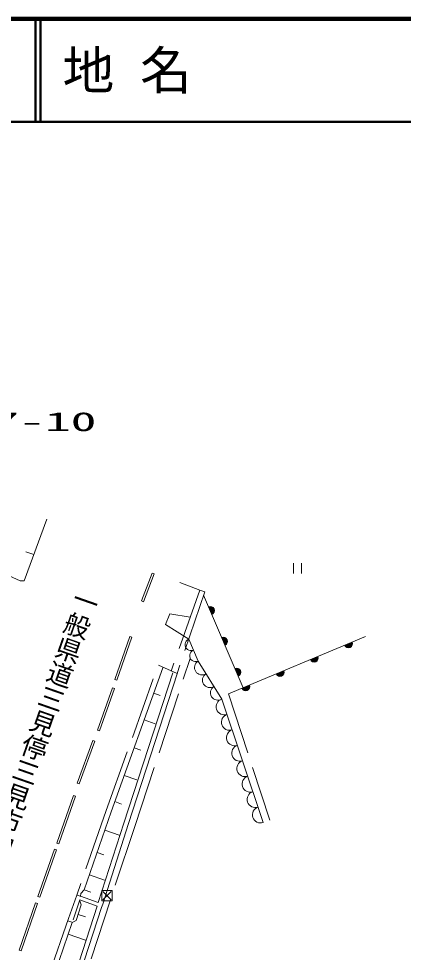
# Model space of a CAD drawing. Units: millimetres, scale not verified. Extents: x 40000 to 680000, y 20000 to 380000.
# Drawn here: x 366138 to 403333, y 289639 to 380000 of the extents above; entities that cross this region are included whole.
import ezdxf
from ezdxf.enums import TextEntityAlignment as Align

# ---------------------------------------------------------------- set-up
doc = ezdxf.new("R2010")
doc.units = ezdxf.units.MM
doc.header["$LTSCALE"] = 1000
doc.linetypes.add('DASHED', pattern=[7.5, 6, -1.5])
for name, color, linetype, lineweight in [('M-BGD', 7, 'Continuous', 13), ('M-BMK-ROW', 30, 'Continuous', 13), ('M-STR-STRC', 7, 'Continuous', 13), ('M-TTL', 2, 'Continuous', 140), ('M-TTL-LINE', 7, 'Continuous', 50)]:
    doc.layers.add(name, color=color, linetype=linetype, lineweight=lineweight)
doc.layers.add('M-BMK-HTXT', color=7, linetype='Continuous')
doc.layers.add('M-TTL-TXT', color=7, linetype='Continuous')
doc.styles.add('@ＭＳ ゴシック', font='')
doc.styles.add('ＭＳ ゴシック', font='')
doc.styles.get('@ＭＳ ゴシック').set_extended_font_data('@MS Gothic')
doc.styles.get('ＭＳ ゴシック').set_extended_font_data('MS Gothic')

msp = doc.modelspace()

# ---------------------------------------------------------------- linework, layer by layer
at = {"layer": 'M-BGD'}
for p, q in [((368849, 331563), (366662, 325595)), ((366831, 328415), (367593, 328136)), ((392724, 326305), (392724, 327305)), ((393474, 327305), (393474, 326305)), ((366273, 325599), (362959, 327089)), ((378012, 323643), (379049, 326338)), ((378199, 323571), (379236, 326266)), ((379236, 326266), (379049, 326338)), ((366662, 325595), (366273, 325599)), ((381721, 325418), (383663, 324701)), ((383663, 324701), (384129, 324521)), ((378199, 323571), (378012, 323643)), ((384021, 324217), (387843, 315250)), ((380747, 322401), (380342, 321370)), ((382732, 322088), (380747, 322401)), ((380342, 321370), (382585, 319946)), ((375436, 316053), (376902, 320209)), ((375625, 315986), (377091, 320143)), ((377091, 320143), (376902, 320209)), ((382585, 319946), (383482, 317813)), ((382585, 319946), (383482, 317813)), ((386428, 314658), (399683, 320211)), ((379654, 317429), (381461, 316609)), ((383482, 317813), (385780, 314155)), ((383482, 317813), (385780, 314155)), ((375088, 303235), (380076, 317163)), ((376297, 302155), (381031, 316686)), ((376725, 302018), (381481, 316696)), ((375625, 315986), (375436, 316053)), ((373752, 311129), (375221, 315224)), ((373940, 311061), (375410, 315157)), ((375410, 315157), (375221, 315224)), ((379814, 314490), (379198, 314710)), ((385780, 314155), (389777, 302195)), ((385780, 314155), (389777, 302195)), ((379343, 311751), (378275, 312134)), ((373940, 311061), (373752, 311129)), ((371809, 306021), (373314, 310130)), ((371996, 305952), (373502, 310061)), ((373502, 310061), (373314, 310130)), ((377937, 309215), (377310, 309439)), ((377551, 306335), (376352, 306764)), ((371996, 305952), (371809, 306021)), ((371435, 304814), (369831, 300199)), ((370020, 300133), (371624, 304749)), ((371624, 304749), (371435, 304814)), ((376084, 303992), (375441, 304222)), ((375088, 303235), (372478, 295675)), ((373839, 294447), (376297, 302155)), ((374268, 294310), (376725, 302018)), ((375862, 300966), (374470, 301446)), ((369831, 300199), (370020, 300133)), ((369607, 299622), (367986, 295030)), ((368175, 294963), (369795, 299555)), ((369795, 299555), (369607, 299622)), ((374386, 299075), (373730, 299301)), ((374439, 296636), (372983, 297139)), ((372478, 295675), (372152, 295322)), ((373128, 295473), (372484, 295695)), ((367986, 295030), (368175, 294963)), ((372144, 295056), (371757, 295190)), ((372187, 294246), (372036, 294623)), ((372065, 294705), (373722, 294117)), ((372152, 295322), (372110, 295060)), ((372110, 295060), (373839, 294447)), ((373722, 294117), (366139, 270689)), ((367761, 294432), (366183, 289834)), ((366372, 289769), (367950, 294367)), ((374150, 293978), (366567, 270550)), ((367950, 294367), (367761, 294432)), ((371713, 292730), (372187, 294246)), ((374150, 293978), (374268, 294310)), ((372596, 293073), (371889, 293294)), ((364849, 273943), (371322, 292515)), ((371274, 292566), (370890, 292701)), ((371322, 292515), (371713, 292730)), ((372593, 290806), (370929, 291386)), ((366183, 289834), (366372, 289769))]:
    msp.add_line(p, q, dxfattribs=at)
at = {"layer": 'M-BGD', "linetype": 'DASHED'}
for p, q in [((383663, 324701), (380869, 316863)), ((384134, 324533), (381461, 316609)), ((374612, 303380), (379601, 317372)), ((377363, 301827), (382710, 318065)), ((386428, 314658), (390439, 302417)), ((374612, 303380), (371754, 295182)), ((377363, 301827), (366997, 270414)), ((371754, 295182), (370968, 292924)), ((372056, 294708), (371393, 292776)), ((370968, 292924), (364358, 274118))]:
    msp.add_line(p, q, dxfattribs=at)
at = {"layer": 'M-BGD'}
for centre, radius, start, end in [((384661, 322716), 400, 293.08715, 113.08715), ((384661, 322716), 400, 293.08715, 113.08715), ((384661, 322716), 350, 293.08715, 113.08715), ((384661, 322716), 300, 293.08715, 113.08715), ((384661, 322716), 250, 293.08715, 113.08715), ((384661, 322716), 200, 293.08715, 113.08715), ((384661, 322716), 150, 293.08715, 113.08715), ((384661, 322716), 100, 293.08715, 113.08715), ((384661, 322716), 50, 293.08715, 113.08715), ((382809, 319413), 579, 112.82051, 292.82051), ((385934, 319730), 400, 293.08715, 113.08715), ((385934, 319730), 400, 293.08715, 113.08715), ((385934, 319730), 350, 293.08715, 113.08715), ((385934, 319730), 300, 293.08715, 113.08715), ((385934, 319730), 250, 293.08715, 113.08715), ((385934, 319730), 200, 293.08715, 113.08715), ((385934, 319730), 150, 293.08715, 113.08715), ((385934, 319730), 100, 293.08715, 113.08715), ((385934, 319730), 50, 293.08715, 113.08715), ((398027, 319517), 400, 202.73292, 22.73292), ((398027, 319517), 400, 202.73292, 22.73292), ((398027, 319517), 350, 202.73292, 22.73292), ((398027, 319517), 300, 202.73292, 22.73292), ((398027, 319517), 250, 202.73292, 22.73292), ((398027, 319517), 200, 202.73292, 22.73292), ((398027, 319517), 150, 202.73292, 22.73292), ((398027, 319517), 100, 202.73292, 22.73292), ((398027, 319517), 50, 202.73292, 22.73292), ((383258, 318346), 579, 112.82051, 292.82051), ((394713, 318129), 400, 202.73292, 22.73292), ((394713, 318129), 400, 202.73292, 22.73292), ((394713, 318129), 350, 202.73292, 22.73292), ((394713, 318129), 300, 202.73292, 22.73292), ((394713, 318129), 250, 202.73292, 22.73292), ((394713, 318129), 200, 202.73292, 22.73292), ((394713, 318129), 150, 202.73292, 22.73292), ((394713, 318129), 100, 202.73292, 22.73292), ((394713, 318129), 50, 202.73292, 22.73292), ((383865, 317203), 720, 122.12926, 302.12926), ((384631, 315984), 720, 122.12926, 302.12926), ((387207, 316744), 400, 293.08715, 113.08715), ((387207, 316744), 400, 293.08715, 113.08715), ((387207, 316744), 350, 293.08715, 113.08715), ((387207, 316744), 300, 293.08715, 113.08715), ((387207, 316744), 250, 293.08715, 113.08715), ((387207, 316744), 200, 293.08715, 113.08715), ((387207, 316744), 150, 293.08715, 113.08715), ((387207, 316744), 100, 293.08715, 113.08715), ((387207, 316744), 50, 293.08715, 113.08715), ((391399, 316740), 400, 202.73292, 22.73292), ((391399, 316740), 400, 202.73292, 22.73292), ((391399, 316740), 350, 202.73292, 22.73292), ((391399, 316740), 300, 202.73292, 22.73292), ((391399, 316740), 250, 202.73292, 22.73292), ((391399, 316740), 200, 202.73292, 22.73292), ((391399, 316740), 150, 202.73292, 22.73292), ((391399, 316740), 100, 202.73292, 22.73292), ((391399, 316740), 50, 202.73292, 22.73292), ((385397, 314765), 720, 122.12926, 302.12926), ((388085, 315352), 400, 202.73292, 22.73292), ((388085, 315352), 400, 202.73292, 22.73292), ((388085, 315352), 350, 202.73292, 22.73292), ((388085, 315352), 300, 202.73292, 22.73292), ((388085, 315352), 250, 202.73292, 22.73292), ((388085, 315352), 200, 202.73292, 22.73292), ((388085, 315352), 150, 202.73292, 22.73292), ((388085, 315352), 100, 202.73292, 22.73292), ((388085, 315352), 50, 202.73292, 22.73292), ((386029, 313408), 788, 108.48105, 288.48105), ((386529, 311913), 788, 108.48105, 288.48105), ((387029, 310418), 788, 108.48105, 288.48105), ((387528, 308923), 788, 108.48105, 288.48105), ((388028, 307428), 788, 108.48105, 288.48105), ((388528, 305933), 788, 108.48105, 288.48105), ((389028, 304437), 788, 108.48105, 288.48105), ((389527, 302942), 788, 108.48105, 288.48105)]:
    msp.add_arc(centre, radius, start, end, dxfattribs=at)
at = {"layer": 'M-BMK-ROW'}
for p, q in [((375183, 295610), (374183, 295610)), ((374183, 295610), (374183, 294610)), ((375083, 295510), (374283, 294710)), ((374283, 295510), (375083, 294710)), ((375183, 294610), (375183, 295610)), ((374183, 294610), (375183, 294610))]:
    msp.add_line(p, q, dxfattribs=at)
at = {"layer": 'M-TTL'}
msp.add_line((680000, 380000), (40000, 380000), dxfattribs=at)
at = {"layer": 'M-TTL-LINE'}
for p, q in [((367750, 380000), (367750, 370000)), ((368250, 380000), (368250, 370000)), ((40000, 370000), (680000, 370000))]:
    msp.add_line(p, q, dxfattribs=at)

# ---------------------------------------------------------------- texts
at = {"layer": 'M-BMK-HTXT', "style": '@ＭＳ ゴシック'}
msp.add_text('一般県道三見停三見市線', height=1833, rotation=250.727, dxfattribs=at).set_placement((363937, 298851), align=Align.MIDDLE_RIGHT)
at = {"layer": 'M-STR-STRC', "style": 'ＭＳ ゴシック', "width": 2}
msp.add_text('108-NO-7-10', height=1833, dxfattribs=at).set_placement((346224, 339532), align=Align.BOTTOM_LEFT)
at = {"layer": 'M-TTL-TXT', "style": 'ＭＳ ゴシック'}
msp.add_text('地 名', height=3666, dxfattribs=at).set_placement((370380, 375000), align=Align.MIDDLE_LEFT)

doc.saveas('drawing.dxf')
